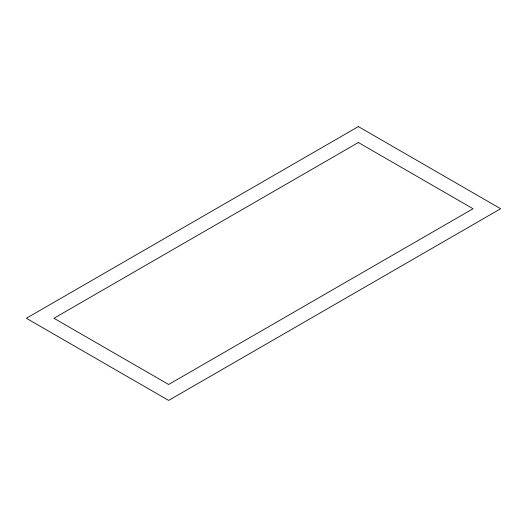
<?xml version="1.0" encoding="UTF-8"?>
<svg xmlns="http://www.w3.org/2000/svg" width="527" height="527" viewBox="0 0 527 527"><rect width="100%" height="100%" fill="white"/><g stroke="black" fill="none" stroke-linecap="round" stroke-linejoin="round"><path stroke-width="0.79" d="M358.36 126.585L26.35 318.268L168.64 400.415L500.65 208.732L358.36 126.585M358.36 142.521L53.952 318.268L168.64 384.479L473.048 208.732L358.36 142.521"/></g></svg>
